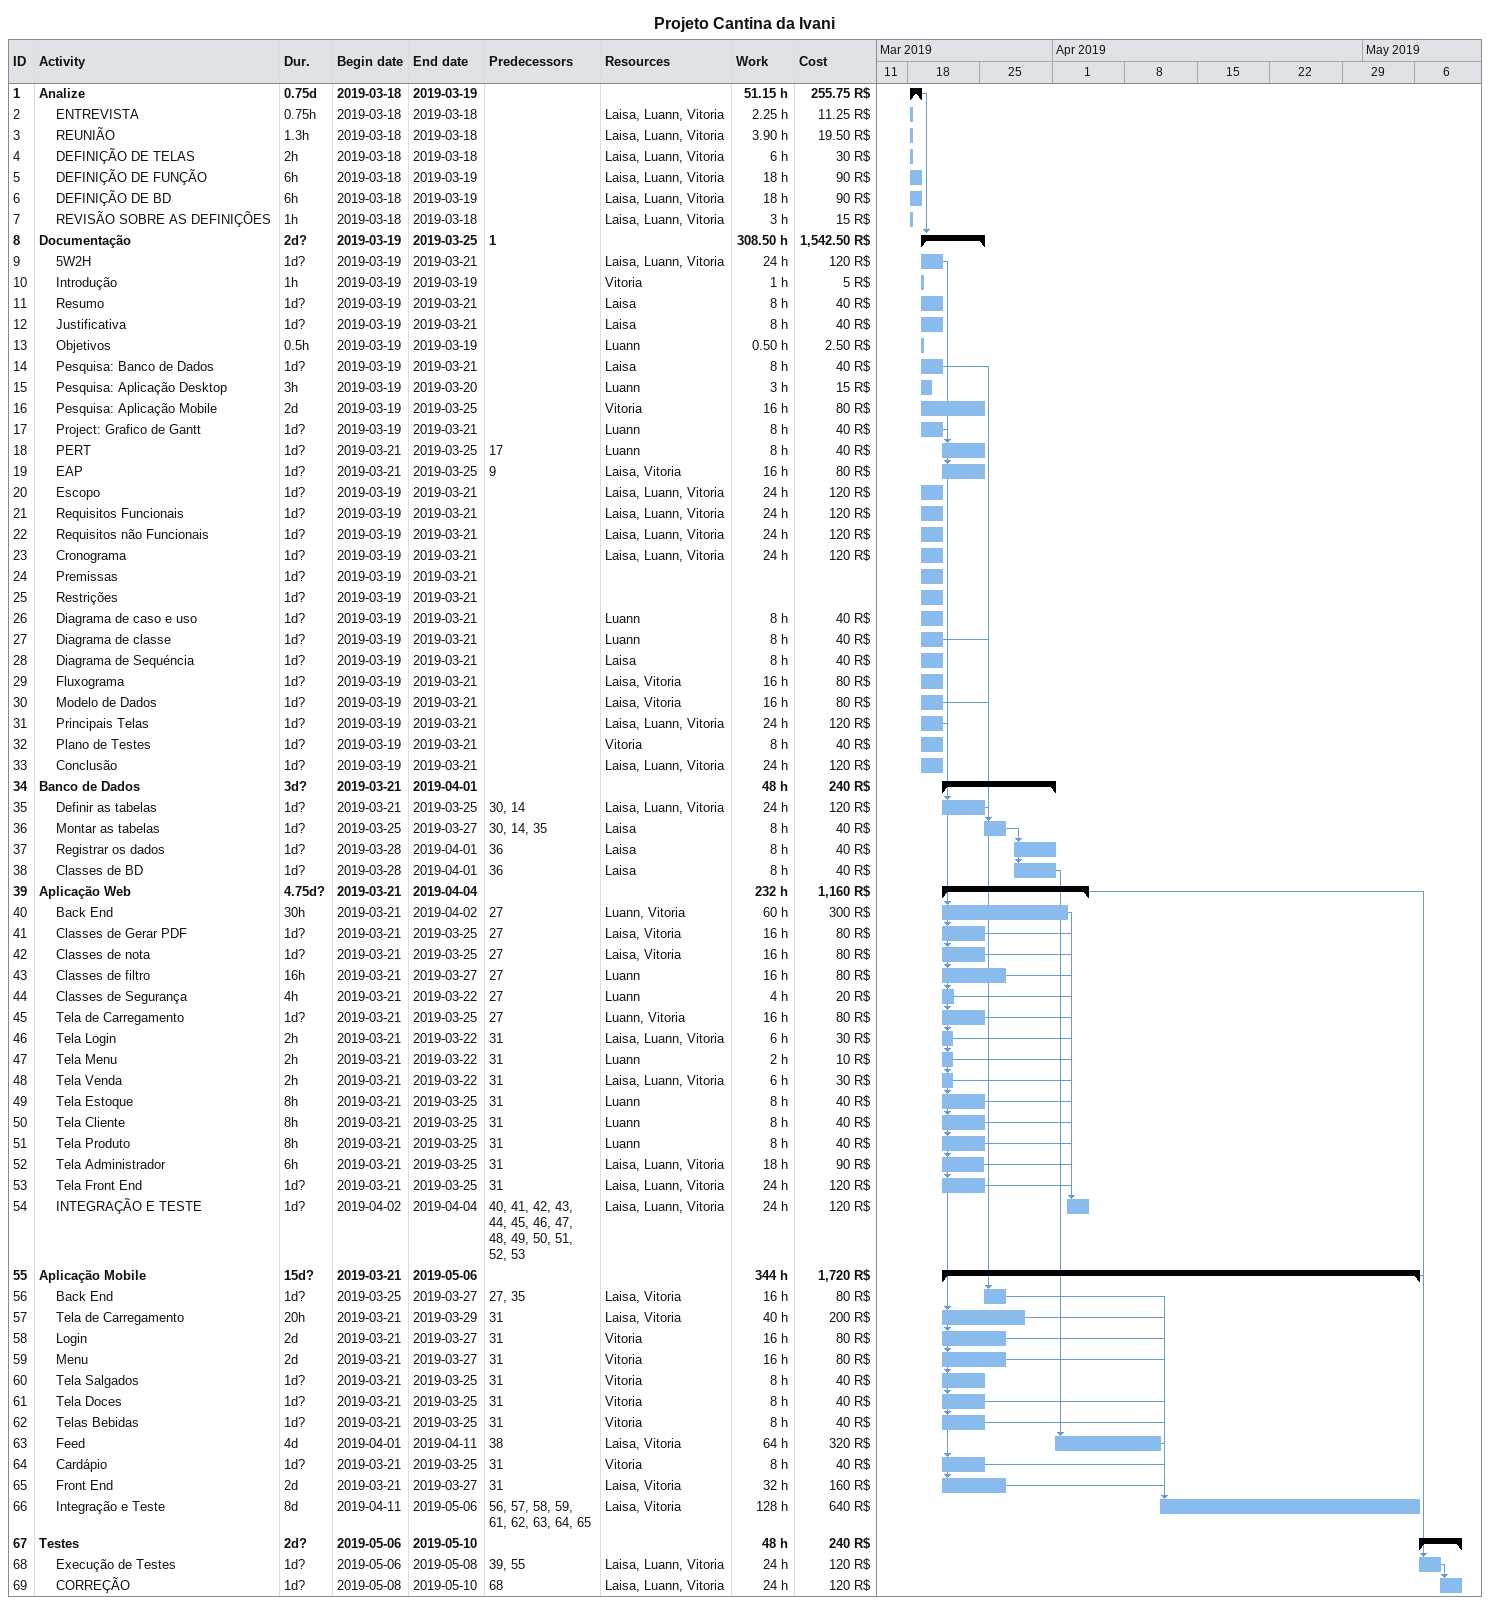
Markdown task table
Projeto Cantina da Ivani

| ID | Level | Task | Duration | Start | Finish | Predecessors | Resources | Work (h) | Cost (R$) |
|---|---|---|---|---|---|---|---|---|---|
| 1 | 1 | **Analize** | 0.75d | 2019-03-18 | 2019-03-19 |  |  | 51.15 | 255.75 |
| 2 | 2 | ENTREVISTA | 0.75h | 2019-03-18 | 2019-03-18 |  | Laisa, Luann, Vitoria | 2.25 | 11.25 |
| 3 | 2 | REUNIÃO | 1.3h | 2019-03-18 | 2019-03-18 |  | Laisa, Luann, Vitoria | 3.90 | 19.50 |
| 4 | 2 | DEFINIÇÃO DE TELAS | 2h | 2019-03-18 | 2019-03-18 |  | Laisa, Luann, Vitoria | 6 | 30 |
| 5 | 2 | DEFINIÇÃO DE FUNÇÃO | 6h | 2019-03-18 | 2019-03-19 |  | Laisa, Luann, Vitoria | 18 | 90 |
| 6 | 2 | DEFINIÇÃO DE BD | 6h | 2019-03-18 | 2019-03-19 |  | Laisa, Luann, Vitoria | 18 | 90 |
| 7 | 2 | REVISÃO SOBRE AS DEFINIÇÕES | 1h | 2019-03-18 | 2019-03-18 |  | Laisa, Luann, Vitoria | 3 | 15 |
| 8 | 1 | **Documentação** | 2d? | 2019-03-19 | 2019-03-25 | 1 |  | 308.50 | 1542.50 |
| 9 | 2 | 5W2H | 1d? | 2019-03-19 | 2019-03-21 |  | Laisa, Luann, Vitoria | 24 | 120 |
| 10 | 2 | Introdução | 1h | 2019-03-19 | 2019-03-19 |  | Vitoria | 1 | 5 |
| 11 | 2 | Resumo | 1d? | 2019-03-19 | 2019-03-21 |  | Laisa | 8 | 40 |
| 12 | 2 | Justificativa | 1d? | 2019-03-19 | 2019-03-21 |  | Laisa | 8 | 40 |
| 13 | 2 | Objetivos | 0.5h | 2019-03-19 | 2019-03-19 |  | Luann | 0.50 | 2.50 |
| 14 | 2 | Pesquisa: Banco de Dados | 1d? | 2019-03-19 | 2019-03-21 |  | Laisa | 8 | 40 |
| 15 | 2 | Pesquisa: Aplicação Desktop | 3h | 2019-03-19 | 2019-03-20 |  | Luann | 3 | 15 |
| 16 | 2 | Pesquisa: Aplicação Mobile | 2d | 2019-03-19 | 2019-03-25 |  | Vitoria | 16 | 80 |
| 17 | 2 | Project: Grafico de Gantt | 1d? | 2019-03-19 | 2019-03-21 |  | Luann | 8 | 40 |
| 18 | 2 | PERT | 1d? | 2019-03-21 | 2019-03-25 | 17 | Luann | 8 | 40 |
| 19 | 2 | EAP | 1d? | 2019-03-21 | 2019-03-25 | 9 | Laisa, Vitoria | 16 | 80 |
| 20 | 2 | Escopo | 1d? | 2019-03-19 | 2019-03-21 |  | Laisa, Luann, Vitoria | 24 | 120 |
| 21 | 2 | Requisitos Funcionais | 1d? | 2019-03-19 | 2019-03-21 |  | Laisa, Luann, Vitoria | 24 | 120 |
| 22 | 2 | Requisitos não Funcionais | 1d? | 2019-03-19 | 2019-03-21 |  | Laisa, Luann, Vitoria | 24 | 120 |
| 23 | 2 | Cronograma | 1d? | 2019-03-19 | 2019-03-21 |  | Laisa, Luann, Vitoria | 24 | 120 |
| 24 | 2 | Premissas | 1d? | 2019-03-19 | 2019-03-21 |  |  |  |  |
| 25 | 2 | Restrições | 1d? | 2019-03-19 | 2019-03-21 |  |  |  |  |
| 26 | 2 | Diagrama de caso e uso | 1d? | 2019-03-19 | 2019-03-21 |  | Luann | 8 | 40 |
| 27 | 2 | Diagrama de classe | 1d? | 2019-03-19 | 2019-03-21 |  | Luann | 8 | 40 |
| 28 | 2 | Diagrama de Sequéncia | 1d? | 2019-03-19 | 2019-03-21 |  | Laisa | 8 | 40 |
| 29 | 2 | Fluxograma | 1d? | 2019-03-19 | 2019-03-21 |  | Laisa, Vitoria | 16 | 80 |
| 30 | 2 | Modelo de Dados | 1d? | 2019-03-19 | 2019-03-21 |  | Laisa, Vitoria | 16 | 80 |
| 31 | 2 | Principais Telas | 1d? | 2019-03-19 | 2019-03-21 |  | Laisa, Luann, Vitoria | 24 | 120 |
| 32 | 2 | Plano de Testes | 1d? | 2019-03-19 | 2019-03-21 |  | Vitoria | 8 | 40 |
| 33 | 2 | Conclusão | 1d? | 2019-03-19 | 2019-03-21 |  | Laisa, Luann, Vitoria | 24 | 120 |
| 34 | 1 | **Banco de Dados** | 3d? | 2019-03-21 | 2019-04-01 |  |  | 48 | 240 |
| 35 | 2 | Definir as tabelas | 1d? | 2019-03-21 | 2019-03-25 | 30, 14 | Laisa, Luann, Vitoria | 24 | 120 |
| 36 | 2 | Montar as tabelas | 1d? | 2019-03-25 | 2019-03-27 | 30, 14, 35 | Laisa | 8 | 40 |
| 37 | 2 | Registrar os dados | 1d? | 2019-03-28 | 2019-04-01 | 36 | Laisa | 8 | 40 |
| 38 | 2 | Classes de BD | 1d? | 2019-03-28 | 2019-04-01 | 36 | Laisa | 8 | 40 |
| 39 | 1 | **Aplicação Web** | 4.75d? | 2019-03-21 | 2019-04-04 |  |  | 232 | 1160 |
| 40 | 2 | Back End | 30h | 2019-03-21 | 2019-04-02 | 27 | Luann, Vitoria | 60 | 300 |
| 41 | 2 | Classes de Gerar PDF | 1d? | 2019-03-21 | 2019-03-25 | 27 | Laisa, Vitoria | 16 | 80 |
| 42 | 2 | Classes de nota | 1d? | 2019-03-21 | 2019-03-25 | 27 | Laisa, Vitoria | 16 | 80 |
| 43 | 2 | Classes de filtro | 16h | 2019-03-21 | 2019-03-27 | 27 | Luann | 16 | 80 |
| 44 | 2 | Classes de Segurança | 4h | 2019-03-21 | 2019-03-22 | 27 | Luann | 4 | 20 |
| 45 | 2 | Tela de Carregamento | 1d? | 2019-03-21 | 2019-03-25 | 27 | Luann, Vitoria | 16 | 80 |
| 46 | 2 | Tela Login | 2h | 2019-03-21 | 2019-03-22 | 31 | Laisa, Luann, Vitoria | 6 | 30 |
| 47 | 2 | Tela Menu | 2h | 2019-03-21 | 2019-03-22 | 31 | Luann | 2 | 10 |
| 48 | 2 | Tela Venda | 2h | 2019-03-21 | 2019-03-22 | 31 | Laisa, Luann, Vitoria | 6 | 30 |
| 49 | 2 | Tela Estoque | 8h | 2019-03-21 | 2019-03-25 | 31 | Luann | 8 | 40 |
| 50 | 2 | Tela Cliente | 8h | 2019-03-21 | 2019-03-25 | 31 | Luann | 8 | 40 |
| 51 | 2 | Tela Produto | 8h | 2019-03-21 | 2019-03-25 | 31 | Luann | 8 | 40 |
| 52 | 2 | Tela Administrador | 6h | 2019-03-21 | 2019-03-25 | 31 | Laisa, Luann, Vitoria | 18 | 90 |
| 53 | 2 | Tela Front End | 1d? | 2019-03-21 | 2019-03-25 | 31 | Laisa, Luann, Vitoria | 24 | 120 |
| 54 | 2 | INTEGRAÇÃO E TESTE | 1d? | 2019-04-02 | 2019-04-04 | 40, 41, 42, 43, 44, 45, 46, 47, 48, 49, 50, 51, 52, 53 | Laisa, Luann, Vitoria | 24 | 120 |
| 55 | 1 | **Aplicação Mobile** | 15d? | 2019-03-21 | 2019-05-06 |  |  | 344 | 1720 |
| 56 | 2 | Back End | 1d? | 2019-03-25 | 2019-03-27 | 27, 35 | Laisa, Vitoria | 16 | 80 |
| 57 | 2 | Tela de Carregamento | 20h | 2019-03-21 | 2019-03-29 | 31 | Laisa, Vitoria | 40 | 200 |
| 58 | 2 | Login | 2d | 2019-03-21 | 2019-03-27 | 31 | Vitoria | 16 | 80 |
| 59 | 2 | Menu | 2d | 2019-03-21 | 2019-03-27 | 31 | Vitoria | 16 | 80 |
| 60 | 2 | Tela Salgados | 1d? | 2019-03-21 | 2019-03-25 | 31 | Vitoria | 8 | 40 |
| 61 | 2 | Tela Doces | 1d? | 2019-03-21 | 2019-03-25 | 31 | Vitoria | 8 | 40 |
| 62 | 2 | Telas Bebidas | 1d? | 2019-03-21 | 2019-03-25 | 31 | Vitoria | 8 | 40 |
| 63 | 2 | Feed | 4d | 2019-04-01 | 2019-04-11 | 38 | Laisa, Vitoria | 64 | 320 |
| 64 | 2 | Cardápio | 1d? | 2019-03-21 | 2019-03-25 | 31 | Vitoria | 8 | 40 |
| 65 | 2 | Front End | 2d | 2019-03-21 | 2019-03-27 | 31 | Laisa, Vitoria | 32 | 160 |
| 66 | 2 | Integração e Teste | 8d | 2019-04-11 | 2019-05-06 | 56, 57, 58, 59, 61, 62, 63, 64, 65 | Laisa, Vitoria | 128 | 640 |
| 67 | 1 | **Testes** | 2d? | 2019-05-06 | 2019-05-10 |  |  | 48 | 240 |
| 68 | 2 | Execução de Testes | 1d? | 2019-05-06 | 2019-05-08 | 39, 55 | Laisa, Luann, Vitoria | 24 | 120 |
| 69 | 2 | CORREÇÃO | 1d? | 2019-05-08 | 2019-05-10 | 68 | Laisa, Luann, Vitoria | 24 | 120 |
